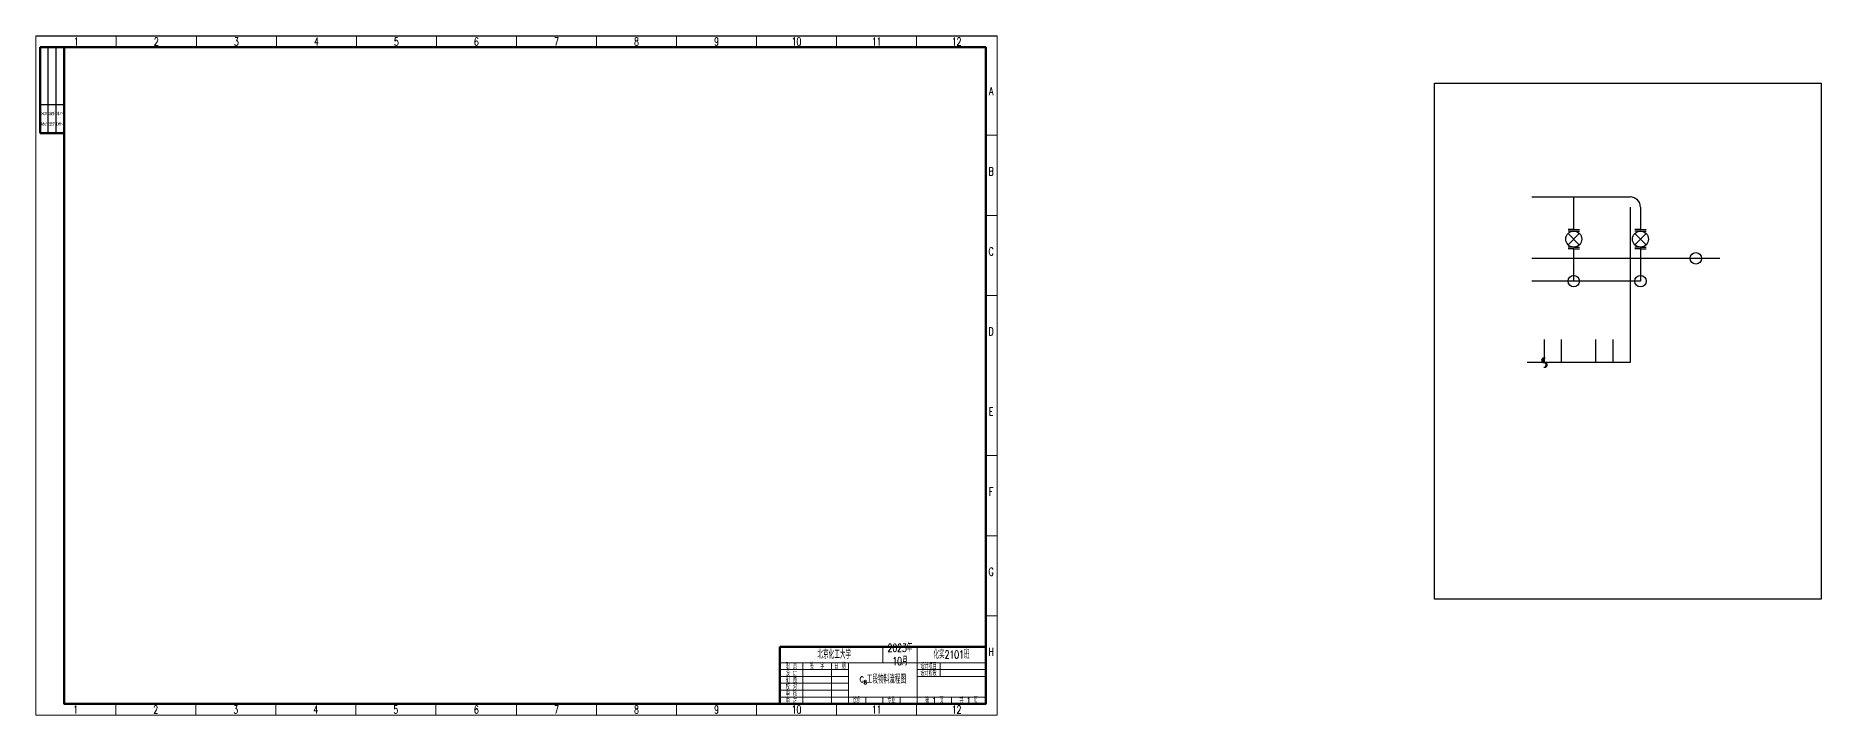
# Model space of a CAD drawing. Header units: millimetres. Extents: x 6119 to 9212, y 773 to 3028.
# Drawn here: x 7650 to 9212, y 1752 to 2346 of the extents above; entities that cross this region are included whole.
import ezdxf

# ---------------------------------------------------------------- set-up
doc = ezdxf.new("R2010")
doc.units = ezdxf.units.MM
doc.header["$LTSCALE"] = 0.5
doc.layers.add('0-图框', color=7, linetype='Continuous', lineweight=15)
doc.styles.add('化工制图', font='romans.shx', dxfattribs={"width": 0.7, "bigfont": 'gbcbig.shx'})
picture_1 = doc.add_image_def('image2.jpg', size_in_pixel=(1920, 2560))

msp = doc.modelspace()

# ---------------------------------------------------------------- linework, layer by layer
for p, q in [((7650, 2346.1), (8491, 2346.1)), ((7650.5, 2346.1), (8450.5, 2346.1)), ((8958.6, 2205.2), (9044.7, 2205.2)), ((8995.3, 2176.9), (8995.3, 2205.2)), ((9044.7, 2196.2), (9044.7, 2060.4)), ((9053.7, 2196.2), (9053.7, 2176.9)), ((8995.3, 2176.9), (8990.3, 2176.9)), ((8995.3, 2175.4), (8990.3, 2175.4)), ((9000.2, 2173.3), (8990.3, 2163.4)), ((8990.3, 2173.3), (9000.2, 2163.4)), ((8995.3, 2176.9), (9000.3, 2176.9)), ((8995.3, 2175.4), (9000.3, 2175.4)), ((9053.7, 2176.9), (9048.7, 2176.9)), ((9053.7, 2175.4), (9048.7, 2175.4)), ((9058.7, 2173.3), (9048.8, 2163.4)), ((9048.8, 2173.3), (9058.7, 2163.4)), ((9053.7, 2176.9), (9058.7, 2176.9)), ((9053.7, 2175.4), (9058.7, 2175.4)), ((8995.3, 2161.4), (8990.3, 2161.4)), ((8995.3, 2159.9), (8990.3, 2159.9)), ((8995.3, 2161.4), (9000.3, 2161.4)), ((8995.3, 2131.6), (8995.3, 2159.9)), ((8995.3, 2159.9), (9000.3, 2159.9)), ((9053.7, 2161.4), (9048.7, 2161.4)), ((9053.7, 2159.9), (9048.7, 2159.9)), ((9053.7, 2161.4), (9058.7, 2161.4)), ((9053.7, 2161.4), (9053.7, 2131.6)), ((9053.7, 2159.9), (9058.7, 2159.9)), ((8958.6, 2151.6), (9123.2, 2151.6)), ((9053.7, 2131.6), (8958.6, 2131.6)), ((8969.7, 2060.4), (8969.7, 2080.6)), ((8984.7, 2060.4), (8984.7, 2080.6)), ((9014.7, 2060.4), (9014.7, 2080.6)), ((9029.7, 2060.4), (9029.7, 2080.6)), ((9044.7, 2060.4), (8954.7, 2060.4))]:
    msp.add_line(p, q)
for centre, radius in [((8995.3, 2168.4), 7), ((9053.7, 2168.4), 7), ((9102.1, 2151.6), 5), ((8995.3, 2131.6), 5), ((9053.7, 2131.6), 5)]:
    msp.add_circle(centre, radius)
for centre, radius, start, end in [((9044.7, 2196.2), 9, 0, 90), ((8969.2, 2062.4), 2, 90, 270), ((8970.2, 2062.4), 2, 90, 270), ((8969.2, 2058.4), 2, 270, 90), ((8970.2, 2058.4), 2, 270, 90)]:
    msp.add_arc(centre, radius, start, end)
at = {"layer": '0-图框', "color": 7, "lineweight": 18}
for p, q in [((7650, 2346.1), (8491, 2346.1)), ((7650, 2346.1), (7650, 1752.1)), ((7720.5, 2346.1), (7720.5, 2336.1)), ((7790.5, 2346.1), (7790.5, 2336.1)), ((7860.5, 2346.1), (7860.5, 2336.1)), ((7930.5, 2346.1), (7930.5, 2336.1)), ((8000.5, 2346.1), (8000.5, 2336.1)), ((8070.5, 2336.1), (8070.5, 2346.1)), ((8140.5, 2346.1), (8140.5, 2336.1)), ((8210.5, 2346.1), (8210.5, 2336.1)), ((8280.5, 2346.1), (8280.5, 2336.1)), ((8350.5, 2346.1), (8350.5, 2336.1)), ((8420.5, 2346.1), (8420.5, 2336.1)), ((8491, 2346.1), (8491, 1752.1)), ((8481, 2259.1), (8490.5, 2259.1)), ((8481, 2189.1), (8490.5, 2189.1)), ((8481, 2119.1), (8490.5, 2119.1)), ((8481, 1979.1), (8490.5, 1979.1)), ((8481, 1909.1), (8490.5, 1909.1)), ((8481, 1839.1), (8490.5, 1839.1)), ((8391, 1798.1), (8391, 1812.1)), ((8421, 1798.1), (8421, 1812.1)), ((8421, 1798.1), (8421, 1812.1)), ((8301, 1798.1), (8481, 1798.1)), ((8321, 1798.1), (8321, 1762.1)), ((8346, 1798.1), (8346, 1762.1)), ((8361, 1762.1), (8361, 1798.1)), ((8361, 1762.1), (8361, 1798.1)), ((8421, 1798.1), (8421, 1762.1)), ((8441, 1798.1), (8441, 1786.1)), ((8441, 1798.1), (8441, 1786.1)), ((8301, 1792.1), (8361, 1792.1)), ((8301, 1786.1), (8361, 1786.1)), ((8421, 1792.1), (8481, 1792.1)), ((8421, 1786.1), (8481, 1786.1)), ((8301, 1780.1), (8361, 1780.1)), ((8301, 1774.1), (8361, 1774.1)), ((8301, 1768.1), (8481, 1768.1)), ((8376, 1762.1), (8376, 1768.1)), ((8376, 1762.1), (8376, 1768.1)), ((8391, 1762.1), (8391, 1768.1)), ((8391, 1762.1), (8391, 1768.1)), ((8406, 1762.1), (8406, 1768.1)), ((8406, 1762.1), (8406, 1768.1)), ((8451, 1762.1), (8451, 1768.1)), ((8451, 1762.1), (8451, 1768.1)), ((7720, 1752.1), (7650, 1752.1)), ((7720, 1762.1), (7720, 1752.1)), ((7790, 1752.1), (7720, 1752.1)), ((7790, 1762.1), (7790, 1752.1)), ((7860, 1752.1), (7790, 1752.1)), ((7860, 1762.1), (7860, 1752.1)), ((7930, 1752.1), (7860, 1752.1)), ((7930, 1762.1), (7930, 1752.1)), ((8000, 1752.1), (7930, 1752.1)), ((8000, 1762.1), (8000, 1752.1)), ((8070.5, 1752.1), (8000.5, 1752.1)), ((8070.5, 1762.1), (8070.5, 1752.1)), ((8070.5, 1762.1), (8070.5, 1752.1)), ((8140.5, 1752.1), (8070.5, 1752.1)), ((8491, 1752.1), (8140, 1752.1)), ((8140.5, 1762.1), (8140.5, 1752.1)), ((8210.5, 1762.1), (8210.5, 1752.1)), ((8280.5, 1762.1), (8280.5, 1752.1)), ((8350.5, 1762.1), (8350.5, 1752.1)), ((8420.5, 1762.1), (8420.5, 1752.1))]:
    msp.add_line(p, q, dxfattribs=at)
at = {"layer": '0-图框', "lineweight": 60}
for p, q in [((7675, 2336.1), (7654, 2336.1)), ((7654, 2336.1), (7654, 2261.1)), ((7654, 2261.1), (7675, 2261.1))]:
    msp.add_line(p, q, dxfattribs=at)
at = {"layer": '0-图框', "lineweight": -3}
for p, q in [((7661, 2261.1), (7661, 2336.1)), ((7668, 2261.1), (7668, 2336.1)), ((7654, 2286.1), (7675, 2286.1))]:
    msp.add_line(p, q, dxfattribs=at)
at = {"layer": '0-图框', "color": 7, "lineweight": 70}
for p, q in [((8481, 1812.1), (8301, 1812.1)), ((8301, 1812.1), (8301, 1762.1)), ((8481, 1812.1), (8481, 1762.1)), ((8301, 1762.1), (8481, 1762.1))]:
    msp.add_line(p, q, dxfattribs=at)
at = {"layer": '0-图框', "color": 7, "lineweight": 18}
msp.add_lwpolyline([(7650, 2346.1), (8491, 2346.1), (8491, 1752.1), (7650, 1752.1)], close=True, dxfattribs=at)
at = {"layer": '0-图框'}
msp.add_lwpolyline([(7650, 2346.1), (8491, 2346.1), (8491, 1752.1), (7650, 1752.1)], close=True, dxfattribs=at)
at = {"layer": '0-图框', "color": 7, "lineweight": 60}
msp.add_lwpolyline([(7675, 2336.1), (8481, 2336.1), (8481, 1762.1), (7675, 1762.1)], close=True, dxfattribs=at)

# ---------------------------------------------------------------- texts
at = {"layer": '0-图框', "color": 7, "lineweight": 18, "attachment_point": 5, "style": '化工制图'}
for s, width, heights, insert, char_height in [('1', 70, [0], (7685.5, 2341), 7), ('2', 70, [0], (7755.5, 2341), 7), ('3', 70, [0], (7825.5, 2341), 7), ('4', 70, [0], (7895.5, 2341), 7), ('5', 70, [0], (7965.5, 2341), 7), ('6', 70, [0], (8035.5, 2341), 7), ('7', 70, [0], (8105.5, 2341), 7), ('8', 70, [0], (8175.5, 2341), 7), ('9', 70, [0], (8245.5, 2341), 7), ('10', 70, [0], (8315.5, 2341), 7), ('11', 70, [0], (8385.5, 2341), 7), ('12', 70, [0], (8455.5, 2341), 7), ('A', 25, [3.5], (8485.7, 2297.6), 7), ('B', 25, [3.5], (8485.7, 2227.6), 7), ('C', 25, [3.5], (8485.7, 2157.6), 7), ('D', 25, [3.5], (8485.7, 2087.7), 7), ('E', 25, [3.5], (8485.7, 2017.6), 7), ('F', 25, [3.5], (8485.7, 1947.6), 7), ('G', 25, [3.5], (8485.7, 1877.6), 7), ('职 责', 20, [0], (8311, 1795.1), 5), ('设计项目', 20, [0], (8431, 1795.1), 5), ('H', 25, [3.5], (8485.7, 1807.6), 7), ('设 计', 20, [0], (8311, 1789.1), 5), ('制 图', 20, [0], (8311, 1783.1), 5), ('设计阶段', 20, [0], (8431, 1789.1), 5), ('校 对', 20, [0], (8311, 1777.1), 5), ('审 核', 20, [0], (8311, 1771.1), 5), ('审 定', 20, [0], (8311, 1765.1), 5), ('比例', 15, [0], (8368.5, 1765.1), 5), ('专业', 15, [0], (8398.5, 1765.1), 5), ('1', 70, [0], (7685, 1757.1), 7), ('2', 70, [0], (7755, 1757.1), 7), ('3', 70, [0], (7825, 1757.1), 7), ('4', 70, [0], (7895, 1757.1), 7), ('5', 70, [0], (7965, 1757.1), 7), ('6', 70, [0], (8035.5, 1757.1), 7), ('7', 70, [0], (8105.5, 1757.1), 7), ('8', 70, [0], (8175.5, 1757.1), 7), ('9', 70, [0], (8245.5, 1757.1), 7), ('10', 70, [0], (8315.5, 1757.1), 7), ('11', 70, [0], (8385.5, 1757.1), 7), ('12', 70, [0], (8455.5, 1757.1), 7)]:
    msp.add_mtext_dynamic_manual_height_columns(s, width=width, gutter_width=12.5, heights=heights, dxfattribs=dict(at, insert=insert, char_height=char_height))
at = {"layer": '0-图框', "color": 7, "lineweight": 18, "char_height": 5, "attachment_point": 5, "rotation": 90, "style": '化工制图'}
for s, insert in [('\\pxqc,t3;姓  名', (7657, 2273.6)), ('\\pxqc,t3;班  级', (7664, 2273.6)), ('\\pxqc,t3;学  号', (7671, 2273.6))]:
    msp.add_mtext_dynamic_manual_height_columns(s, width=25, gutter_width=12.5, heights=[0], dxfattribs=dict(at, insert=insert))
at = {"layer": '0-图框', "color": 7, "lineweight": 15, "attachment_point": 5, "style": '化工制图'}
for s, width, gutter_width, insert, char_height in [('2023年10月', 29.768, 12.5, (8406, 1805.1), 7), ('职 责', 20, 12.5, (8311, 1795.1), 5), ('签  字', 25, 12.5, (8333.5, 1795.1), 5), ('北京化工大学', 95, 12.5, (8348.5, 1805.1), 7), ('日 期', 15, 12.5, (8353.5, 1795.1), 5), ('日 期', 15, 12.5, (8353.5, 1795.1), 5), ('设计项目', 20, 12.5, (8431, 1795.1), 5), ('化实2101班', 60, 12.5, (8451, 1805.1), 7), ('设 计', 20, 12.5, (8311, 1789.1), 5), ('制 图', 20, 12.5, (8311, 1783.1), 5), ('\\A1;{\\H0.71429x;C\\H0.7x;\\S^ 8;}工段物料流程图', 60, 25, (8391, 1783.1), 7), ('设计阶段', 20, 12.5, (8431, 1789.1), 5), ('校 对', 20, 12.5, (8311, 1777.1), 5), ('审 核', 20, 12.5, (8311, 1771.1), 5), ('审 定', 20, 12.5, (8311, 1765.1), 5), ('比例', 15, 12.5, (8368.5, 1765.1), 5), ('专业', 15, 12.5, (8398.5, 1765.1), 5), ('第 1 页', 30, 12.5, (8436, 1765.1), 5), ('共 1 页', 30, 12.5, (8466, 1765.1), 5)]:
    msp.add_mtext_dynamic_manual_height_columns(s, width=width, gutter_width=gutter_width, heights=[0], dxfattribs=dict(at, insert=insert, char_height=char_height))

# ---------------------------------------------------------------- pictures from other files: only their frames are drawn
image = msp.add_image(picture_1, insert=(8873.5, 1853.7), size_in_units=(338.3, 451.1))
image.dxf.flags = 7

doc.saveas('drawing.dxf')
